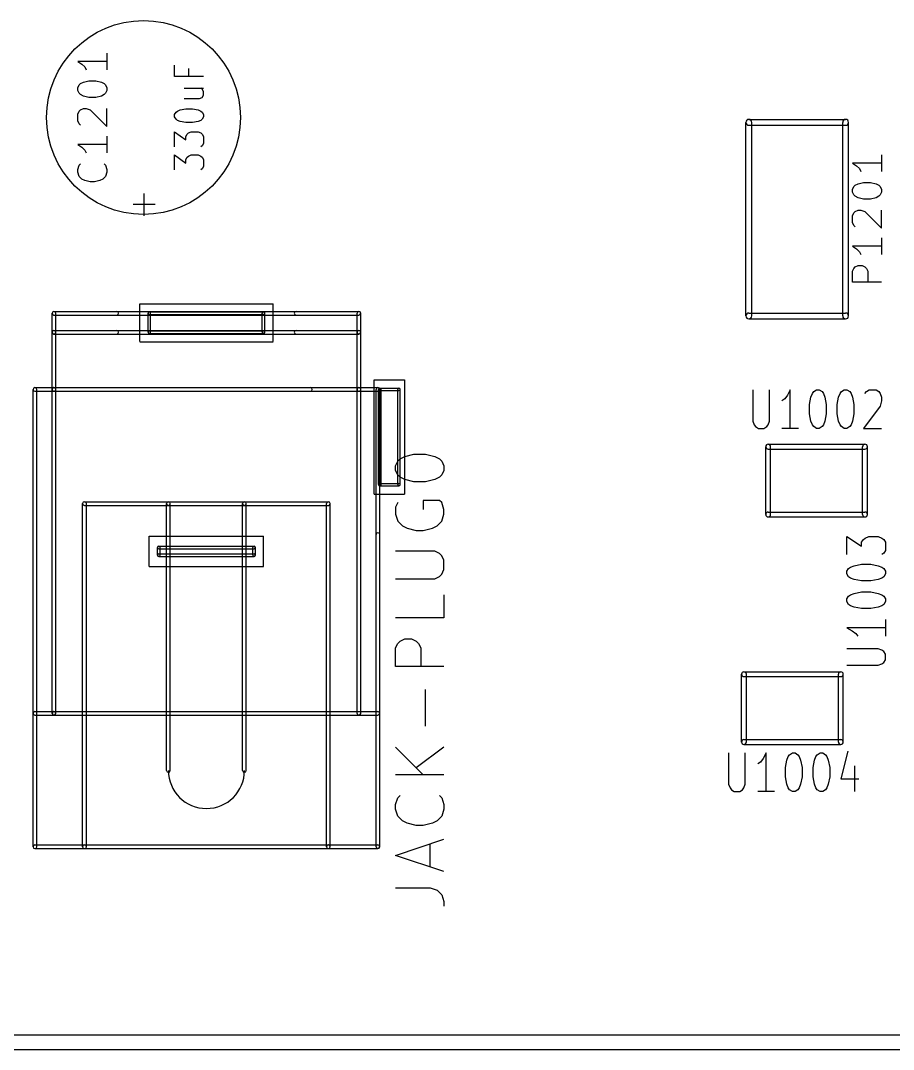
# Model space of a CAD drawing. Extents: x -29274 to 69862, y 23709 to 162744.
# Drawn here: x -219 to 8794, y 24345 to 34971 of the extents above; entities that cross this region are included whole.
import ezdxf

# ---------------------------------------------------------------- set-up
doc = ezdxf.new("R2010")
doc.units = 0
doc.layers.add('BLACK', color=1, linetype='CONTINUOUS')

msp = doc.modelspace()

# ---------------------------------------------------------------- linework, layer by layer
at = {"layer": 'BLACK'}
for p, q in [((672, 34549), (372, 34549)), ((372, 34549), (415, 34520)), ((672, 34635), (672, 34463)), ((415, 34520), (444, 34492)), ((444, 34492), (458, 34463)), ((1371, 34393), (1371, 34512)), ((1514, 34476), (1514, 34393)), ((401, 34320), (430, 34334)), ((430, 34334), (487, 34349)), ((487, 34349), (558, 34349)), ((558, 34349), (615, 34334)), ((615, 34334), (644, 34320)), ((1671, 34393), (1371, 34393)), ((372, 34277), (387, 34306)), ((372, 34249), (372, 34277)), ((387, 34220), (372, 34249)), ((387, 34306), (401, 34320)), ((401, 34206), (387, 34220)), ((644, 34320), (658, 34306)), ((658, 34220), (644, 34206)), ((658, 34306), (672, 34277)), ((672, 34249), (658, 34220)), ((672, 34277), (672, 34249)), ((1471, 34274), (1671, 34274)), ((1657, 34262), (1643, 34274)), ((1671, 34238), (1657, 34262)), ((1671, 34202), (1671, 34238)), ((430, 34191), (401, 34206)), ((487, 34177), (430, 34191)), ((558, 34177), (487, 34177)), ((615, 34191), (558, 34177)), ((644, 34206), (615, 34191)), ((1471, 34167), (1629, 34167)), ((1629, 34167), (1657, 34178)), ((1657, 34178), (1671, 34202)), ((372, 34005), (387, 34034)), ((372, 33934), (372, 34005)), ((387, 34034), (401, 34048)), ((401, 34048), (430, 34063)), ((430, 34063), (458, 34063)), ((458, 34063), (501, 34048)), ((501, 34048), (672, 33877)), ((672, 33877), (672, 34063)), ((1371, 34000), (1386, 34024)), ((1386, 34024), (1400, 34036)), ((1400, 34036), (1429, 34048)), ((1429, 34048), (1486, 34059)), ((1486, 34059), (1557, 34059)), ((1557, 34059), (1614, 34048)), ((1614, 34048), (1643, 34036)), ((1643, 34036), (1657, 34024)), ((1657, 34024), (1671, 34000)), ((387, 33905), (372, 33934)), ((401, 33891), (387, 33905)), ((1371, 33976), (1371, 34000)), ((1386, 33952), (1371, 33976)), ((1400, 33940), (1386, 33952)), ((1429, 33929), (1400, 33940)), ((1486, 33917), (1429, 33929)), ((1557, 33917), (1486, 33917)), ((1614, 33929), (1557, 33917)), ((1643, 33940), (1614, 33929)), ((1657, 33952), (1643, 33940)), ((1671, 33976), (1657, 33952)), ((1671, 34000), (1671, 33976)), ((7270, 31920), (7270, 33920)), ((7300, 33950), (8300, 33950)), ((7330, 31920), (7330, 33920)), ((8270, 31920), (8270, 33920)), ((8330, 31920), (8330, 33920)), ((1371, 33667), (1371, 33821)), ((1371, 33821), (1486, 33738)), ((1486, 33774), (1500, 33798)), ((1500, 33798), (1514, 33810)), ((1514, 33810), (1543, 33821)), ((1543, 33821), (1614, 33821)), ((1614, 33821), (1643, 33810)), ((1643, 33810), (1657, 33798)), ((1657, 33798), (1671, 33774)), ((7300, 33890), (8300, 33890)), ((672, 33691), (372, 33691)), ((372, 33691), (415, 33662)), ((672, 33777), (672, 33605)), ((1486, 33738), (1486, 33774)), ((1671, 33702), (1657, 33679)), ((1671, 33774), (1671, 33702)), ((415, 33662), (444, 33634)), ((444, 33634), (458, 33605)), ((1371, 33429), (1371, 33583)), ((1371, 33583), (1486, 33500)), ((1514, 33572), (1543, 33583)), ((1543, 33583), (1614, 33583)), ((1614, 33583), (1643, 33572)), ((1657, 33679), (1643, 33667)), ((8671, 33585), (8671, 33413)), ((372, 33434), (387, 33477)), ((387, 33477), (401, 33491)), ((644, 33491), (658, 33477)), ((658, 33477), (672, 33434)), ((1486, 33536), (1500, 33560)), ((1486, 33500), (1486, 33536)), ((1500, 33560), (1514, 33572)), ((1643, 33572), (1657, 33560)), ((1657, 33560), (1671, 33536)), ((1671, 33536), (1671, 33464)), ((8671, 33499), (8371, 33499)), ((8371, 33499), (8414, 33470)), ((372, 33405), (372, 33434)), ((387, 33362), (372, 33405)), ((672, 33405), (658, 33362)), ((672, 33434), (672, 33405)), ((1657, 33441), (1643, 33429)), ((1671, 33464), (1657, 33441)), ((8414, 33470), (8443, 33442)), ((8443, 33442), (8457, 33413)), ((415, 33334), (387, 33362)), ((444, 33319), (415, 33334)), ((501, 33305), (444, 33319)), ((544, 33305), (501, 33305)), ((601, 33319), (544, 33305)), ((630, 33334), (601, 33319)), ((658, 33362), (630, 33334)), ((8386, 33256), (8400, 33270)), ((8400, 33270), (8429, 33284)), ((8429, 33284), (8486, 33299)), ((8486, 33299), (8557, 33299)), ((8557, 33299), (8614, 33284)), ((8614, 33284), (8643, 33270)), ((8643, 33270), (8657, 33256)), ((1057, 32956), (1057, 33185)), ((8371, 33227), (8386, 33256)), ((8371, 33199), (8371, 33227)), ((8386, 33170), (8371, 33199)), ((8400, 33156), (8386, 33170)), ((8429, 33141), (8400, 33156)), ((8643, 33156), (8614, 33141)), ((8657, 33170), (8643, 33156)), ((8657, 33256), (8671, 33227)), ((8671, 33199), (8657, 33170)), ((8671, 33227), (8671, 33199)), ((1171, 33071), (943, 33071)), ((8486, 33127), (8429, 33141)), ((8557, 33127), (8486, 33127)), ((8614, 33141), (8557, 33127)), ((8371, 32955), (8386, 32984)), ((8371, 32884), (8371, 32955)), ((8386, 32984), (8400, 32998)), ((8400, 32998), (8429, 33013)), ((8429, 33013), (8457, 33013)), ((8457, 33013), (8500, 32998)), ((8500, 32998), (8671, 32827)), ((8671, 32827), (8671, 33013)), ((8386, 32855), (8371, 32884)), ((8400, 32841), (8386, 32855)), ((8671, 32641), (8371, 32641)), ((8371, 32641), (8414, 32612)), ((8671, 32727), (8671, 32555)), ((8414, 32612), (8443, 32584)), ((8443, 32584), (8457, 32555)), ((8371, 32384), (8386, 32412)), ((8386, 32412), (8400, 32427)), ((8400, 32427), (8429, 32441)), ((8429, 32441), (8471, 32441)), ((8471, 32441), (8500, 32427)), ((8500, 32427), (8514, 32412)), ((8514, 32412), (8529, 32384)), ((8371, 32269), (8371, 32384)), ((8529, 32384), (8529, 32269)), ((8671, 32269), (8371, 32269)), ((1012, 31655), (1012, 32047)), ((1012, 31655), (1012, 32047)), ((1012, 32047), (2388, 32047)), ((1012, 32047), (2388, 32047)), ((2388, 31655), (2388, 32047)), ((2388, 31655), (2388, 32047)), ((107, 31753), (107, 31949)), ((126, 31968), (3274, 31968)), ((126, 31968), (774, 31968)), ((126, 31930), (3274, 31930)), ((126, 31930), (774, 31930)), ((145, 31753), (145, 31949)), ((1097, 31753), (1097, 31949)), ((1110, 31962), (2290, 31962)), ((1110, 31936), (2290, 31936)), ((1123, 31753), (1123, 31949)), ((2277, 31753), (2277, 31949)), ((2303, 31753), (2303, 31949)), ((2625, 31968), (3273, 31968)), ((2625, 31930), (3273, 31930)), ((3255, 31753), (3255, 31949)), ((3255, 31753), (3255, 31949)), ((3293, 31753), (3293, 31949)), ((3293, 31753), (3293, 31949)), ((7300, 31950), (8300, 31950)), ((7300, 31890), (8300, 31890)), ((107, 31162), (107, 31752)), ((126, 31771), (3274, 31771)), ((126, 31771), (774, 31771)), ((126, 31733), (3274, 31733)), ((126, 31733), (774, 31733)), ((145, 31162), (145, 31752)), ((1110, 31765), (2290, 31765)), ((1110, 31739), (2290, 31739)), ((2625, 31771), (3273, 31771)), ((2625, 31733), (3273, 31733)), ((3255, 31162), (3255, 31752)), ((3293, 31162), (3293, 31752)), ((1012, 31654), (2388, 31654)), ((1012, 31654), (2388, 31654)), ((3432, 30080), (3432, 31260)), ((3432, 30080), (3432, 31260)), ((3432, 31260), (3746, 31260)), ((3432, 31260), (3746, 31260)), ((3747, 30080), (3747, 31260)), ((3747, 30080), (3747, 31260)), ((-90, 26438), (-90, 31162)), ((-71, 31181), (125, 31181)), ((-71, 31143), (125, 31143)), ((-52, 26438), (-52, 31162)), ((107, 27816), (107, 31162)), ((126, 31181), (3274, 31181)), ((126, 31181), (2774, 31181)), ((126, 31143), (3274, 31143)), ((126, 31143), (2774, 31143)), ((145, 27816), (145, 31162)), ((3255, 27816), (3255, 31162)), ((3274, 31181), (3470, 31181)), ((3274, 31143), (3470, 31143)), ((3293, 27816), (3293, 31162)), ((3452, 26438), (3452, 31162)), ((3478, 30178), (3478, 31162)), ((3490, 26438), (3490, 31162)), ((3491, 31175), (3687, 31175)), ((3491, 31149), (3687, 31149)), ((3504, 30178), (3504, 31162)), ((3675, 30178), (3675, 31162)), ((3701, 30178), (3701, 31162)), ((7342, 31158), (7342, 30834)), ((7514, 30834), (7514, 31158)), ((7728, 31158), (7699, 31101)), ((7728, 30758), (7728, 31158)), ((7957, 31120), (7971, 31139)), ((7971, 31139), (8000, 31158)), ((8000, 31158), (8028, 31158)), ((8028, 31158), (8057, 31139)), ((8057, 31139), (8071, 31120)), ((8243, 31120), (8257, 31139)), ((8257, 31139), (8286, 31158)), ((8286, 31158), (8314, 31158)), ((8314, 31158), (8343, 31139)), ((8343, 31139), (8357, 31120)), ((8500, 31120), (8514, 31139)), ((8514, 31139), (8543, 31158)), ((8543, 31158), (8614, 31158)), ((8614, 31158), (8643, 31139)), ((8643, 31139), (8657, 31120)), ((7671, 31063), (7642, 31044)), ((7699, 31101), (7671, 31063)), ((7928, 31006), (7942, 31082)), ((7942, 31082), (7957, 31120)), ((8071, 31120), (8085, 31082)), ((8085, 31082), (8100, 31006)), ((8214, 31006), (8228, 31082)), ((8228, 31082), (8243, 31120)), ((8357, 31120), (8371, 31082)), ((8371, 31082), (8386, 31006)), ((8657, 31120), (8672, 31082)), ((8672, 31044), (8657, 30987)), ((8672, 31082), (8672, 31044)), ((7928, 30910), (7928, 31006)), ((8100, 31006), (8100, 30910)), ((8214, 30910), (8214, 31006)), ((8386, 31006), (8386, 30910)), ((8657, 30987), (8486, 30758)), ((7342, 30834), (7357, 30796)), ((7500, 30796), (7514, 30834)), ((7942, 30834), (7928, 30910)), ((7957, 30796), (7942, 30834)), ((8085, 30834), (8071, 30796)), ((8100, 30910), (8085, 30834)), ((8228, 30834), (8214, 30910)), ((8243, 30796), (8228, 30834)), ((8371, 30834), (8357, 30796)), ((8386, 30910), (8371, 30834)), ((7357, 30796), (7371, 30777)), ((7371, 30777), (7400, 30758)), ((7400, 30758), (7457, 30758)), ((7457, 30758), (7485, 30777)), ((7485, 30777), (7500, 30796)), ((7814, 30758), (7642, 30758)), ((7971, 30777), (7957, 30796)), ((8000, 30758), (7971, 30777)), ((8028, 30758), (8000, 30758)), ((8057, 30777), (8028, 30758)), ((8071, 30796), (8057, 30777)), ((8257, 30777), (8243, 30796)), ((8286, 30758), (8257, 30777)), ((8314, 30758), (8286, 30758)), ((8343, 30777), (8314, 30758)), ((8357, 30796), (8343, 30777)), ((8486, 30758), (8672, 30758)), ((7475, 29870), (7475, 30570)), ((7500, 30595), (8500, 30595)), ((7500, 30545), (8500, 30545)), ((7525, 29870), (7525, 30570)), ((8475, 29870), (8475, 30570)), ((8525, 29870), (8525, 30570)), ((3652, 30373), (3676, 30421)), ((3676, 30421), (3700, 30444)), ((3700, 30444), (3748, 30468)), ((3748, 30468), (3843, 30492)), ((3843, 30492), (3962, 30492)), ((3962, 30492), (4057, 30468)), ((4057, 30468), (4105, 30444)), ((4105, 30444), (4129, 30421)), ((4129, 30421), (4152, 30373)), ((3652, 30325), (3652, 30373)), ((3676, 30278), (3652, 30325)), ((4152, 30325), (4129, 30278)), ((4152, 30373), (4152, 30325)), ((3491, 30191), (3687, 30191)), ((3700, 30254), (3676, 30278)), ((3748, 30230), (3700, 30254)), ((3843, 30206), (3748, 30230)), ((3962, 30206), (3843, 30206)), ((4057, 30230), (3962, 30206)), ((4105, 30254), (4057, 30230)), ((4129, 30278), (4105, 30254)), ((3432, 30080), (3746, 30080)), ((3432, 30080), (3746, 30080)), ((3491, 30165), (3687, 30165)), ((422, 26438), (422, 29982)), ((441, 30001), (1307, 30001)), ((460, 26438), (460, 29982)), ((1288, 27226), (1288, 29982)), ((1307, 30001), (2093, 30001)), ((1326, 27226), (1326, 29982)), ((2074, 27226), (2074, 29982)), ((2093, 30001), (2959, 30001)), ((2112, 27226), (2112, 29982)), ((2940, 26438), (2940, 29982)), ((2978, 26438), (2978, 29982)), ((3676, 29992), (3652, 29944)), ((4105, 30016), (3938, 30016)), ((3938, 30016), (3938, 29921)), ((4129, 29992), (4105, 30016)), ((4152, 29921), (4129, 29992)), ((441, 29963), (1307, 29963)), ((1307, 29963), (2093, 29963)), ((2093, 29963), (2959, 29963)), ((3652, 29944), (3652, 29873)), ((3652, 29873), (3676, 29801)), ((4129, 29801), (4152, 29873)), ((4152, 29873), (4152, 29921)), ((7500, 29895), (8500, 29895)), ((3676, 29801), (3724, 29754)), ((3724, 29754), (3771, 29730)), ((4033, 29730), (4081, 29754)), ((4081, 29754), (4129, 29801)), ((7500, 29845), (8500, 29845)), ((1110, 29333), (1110, 29647)), ((1110, 29333), (1110, 29647)), ((1110, 29647), (2290, 29647)), ((1110, 29647), (2290, 29647)), ((2290, 29333), (2290, 29647)), ((2290, 29333), (2290, 29647)), ((3452, 26439), (3452, 29663)), ((3490, 26439), (3490, 29663)), ((3771, 29730), (3867, 29706)), ((3867, 29706), (3938, 29706)), ((3938, 29706), (4033, 29730)), ((1208, 29542), (2192, 29542)), ((8312, 29456), (8312, 29642)), ((8312, 29642), (8464, 29542)), ((8464, 29584), (8483, 29613)), ((8464, 29542), (8464, 29584)), ((8483, 29613), (8502, 29627)), ((8502, 29627), (8540, 29642)), ((8540, 29642), (8636, 29642)), ((8636, 29642), (8674, 29627)), ((8674, 29627), (8693, 29613)), ((8693, 29613), (8712, 29584)), ((8712, 29584), (8712, 29499)), ((1195, 29451), (1195, 29529)), ((1208, 29516), (2192, 29516)), ((1208, 29463), (2192, 29463)), ((1208, 29437), (2192, 29437)), ((1221, 29451), (1221, 29529)), ((2179, 29451), (2179, 29529)), ((2205, 29451), (2205, 29529)), ((4057, 29492), (3652, 29492)), ((4105, 29468), (4057, 29492)), ((4129, 29444), (4105, 29468)), ((4152, 29397), (4129, 29444)), ((8693, 29470), (8674, 29456)), ((8712, 29499), (8693, 29470)), ((1110, 29332), (2290, 29332)), ((1110, 29332), (2290, 29332)), ((4152, 29301), (4152, 29397)), ((8350, 29327), (8388, 29341)), ((8388, 29341), (8464, 29356)), ((8464, 29356), (8560, 29356)), ((8560, 29356), (8636, 29341)), ((8636, 29341), (8674, 29327)), ((4057, 29206), (4105, 29230)), ((4105, 29230), (4129, 29254)), ((4129, 29254), (4152, 29301)), ((8312, 29284), (8331, 29313)), ((8312, 29256), (8312, 29284)), ((8331, 29227), (8312, 29256)), ((8331, 29313), (8350, 29327)), ((8350, 29213), (8331, 29227)), ((8674, 29327), (8693, 29313)), ((8693, 29227), (8674, 29213)), ((8693, 29313), (8712, 29284)), ((8712, 29256), (8693, 29227)), ((8712, 29284), (8712, 29256)), ((3652, 29206), (4057, 29206)), ((8388, 29198), (8350, 29213)), ((8464, 29184), (8388, 29198)), ((8560, 29184), (8464, 29184)), ((8636, 29198), (8560, 29184)), ((8674, 29213), (8636, 29198)), ((4152, 29039), (4152, 28801)), ((8312, 28998), (8331, 29027)), ((8331, 29027), (8350, 29041)), ((8350, 29041), (8388, 29055)), ((8388, 29055), (8464, 29070)), ((8464, 29070), (8560, 29070)), ((8560, 29070), (8636, 29055)), ((8636, 29055), (8674, 29041)), ((8674, 29041), (8693, 29027)), ((8693, 29027), (8712, 28998)), ((8312, 28970), (8312, 28998)), ((8331, 28941), (8312, 28970)), ((8350, 28927), (8331, 28941)), ((8388, 28912), (8350, 28927)), ((8464, 28898), (8388, 28912)), ((8636, 28912), (8560, 28898)), ((8674, 28927), (8636, 28912)), ((8693, 28941), (8674, 28927)), ((8712, 28970), (8693, 28941)), ((8712, 28998), (8712, 28970)), ((4152, 28801), (3652, 28801)), ((8560, 28898), (8464, 28898)), ((8712, 28698), (8312, 28698)), ((8312, 28698), (8369, 28669)), ((8712, 28784), (8712, 28612)), ((3700, 28563), (3748, 28587)), ((3748, 28587), (3819, 28587)), ((3819, 28587), (3867, 28563)), ((8369, 28669), (8407, 28641)), ((8407, 28641), (8426, 28612)), ((3652, 28492), (3676, 28539)), ((3652, 28301), (3652, 28492)), ((3676, 28539), (3700, 28563)), ((3867, 28563), (3890, 28539)), ((3890, 28539), (3914, 28492)), ((3914, 28492), (3914, 28301)), ((8636, 28484), (8312, 28484)), ((8674, 28470), (8636, 28484)), ((8693, 28455), (8674, 28470)), ((8712, 28427), (8693, 28455)), ((8712, 28370), (8712, 28427)), ((4152, 28301), (3652, 28301)), ((8312, 28312), (8636, 28312)), ((8636, 28312), (8674, 28327)), ((8674, 28327), (8693, 28341)), ((8693, 28341), (8712, 28370)), ((7225, 27520), (7225, 28220)), ((7250, 28245), (8250, 28245)), ((7250, 28195), (8250, 28195)), ((7275, 27520), (7275, 28220)), ((8225, 27520), (8225, 28220)), ((8275, 27520), (8275, 28220)), ((3962, 27682), (3962, 28063)), ((-71, 27835), (125, 27835)), ((-71, 27797), (125, 27797)), ((126, 27835), (3470, 27835)), ((126, 27797), (3470, 27797)), ((7250, 27545), (8250, 27545)), ((3652, 27468), (3938, 27182)), ((4152, 27468), (3867, 27253)), ((7250, 27495), (8250, 27495)), ((8322, 27427), (8250, 27141)), ((7092, 27408), (7092, 27084)), ((7264, 27084), (7264, 27408)), ((7421, 27313), (7392, 27294)), ((7449, 27351), (7421, 27313)), ((7478, 27408), (7449, 27351)), ((7478, 27008), (7478, 27408)), ((7678, 27256), (7692, 27332)), ((7692, 27332), (7707, 27370)), ((7707, 27370), (7721, 27389)), ((7721, 27389), (7750, 27408)), ((7750, 27408), (7778, 27408)), ((7778, 27408), (7807, 27389)), ((7807, 27389), (7821, 27370)), ((7821, 27370), (7835, 27332)), ((7835, 27332), (7850, 27256)), ((7964, 27256), (7978, 27332)), ((7978, 27332), (7993, 27370)), ((7993, 27370), (8007, 27389)), ((8007, 27389), (8036, 27408)), ((8036, 27408), (8064, 27408)), ((8064, 27408), (8093, 27389)), ((8093, 27389), (8107, 27370)), ((8107, 27370), (8121, 27332)), ((8121, 27332), (8136, 27256)), ((7678, 27160), (7678, 27256)), ((7850, 27256), (7850, 27160)), ((7964, 27160), (7964, 27256)), ((8136, 27256), (8136, 27160)), ((8393, 27275), (8393, 27008)), ((4152, 27182), (3652, 27182)), ((7692, 27084), (7678, 27160)), ((7850, 27160), (7835, 27084)), ((7978, 27084), (7964, 27160)), ((8136, 27160), (8121, 27084)), ((8250, 27141), (8436, 27141)), ((7092, 27084), (7107, 27046)), ((7107, 27046), (7121, 27027)), ((7121, 27027), (7150, 27008)), ((7150, 27008), (7207, 27008)), ((7207, 27008), (7235, 27027)), ((7235, 27027), (7250, 27046)), ((7250, 27046), (7264, 27084)), ((7564, 27008), (7392, 27008)), ((7707, 27046), (7692, 27084)), ((7721, 27027), (7707, 27046)), ((7750, 27008), (7721, 27027)), ((7778, 27008), (7750, 27008)), ((7807, 27027), (7778, 27008)), ((7821, 27046), (7807, 27027)), ((7835, 27084), (7821, 27046)), ((7993, 27046), (7978, 27084)), ((8007, 27027), (7993, 27046)), ((8036, 27008), (8007, 27027)), ((8064, 27008), (8036, 27008)), ((8093, 27027), (8064, 27008)), ((8107, 27046), (8093, 27027)), ((8121, 27084), (8107, 27046)), ((3652, 26873), (3676, 26944)), ((3676, 26944), (3700, 26968)), ((4105, 26968), (4129, 26944)), ((4129, 26944), (4152, 26873)), ((3652, 26825), (3652, 26873)), ((3676, 26753), (3652, 26825)), ((4152, 26825), (4129, 26753)), ((4152, 26873), (4152, 26825)), ((3724, 26706), (3676, 26753)), ((3771, 26682), (3724, 26706)), ((3867, 26658), (3771, 26682)), ((4033, 26682), (3938, 26658)), ((4081, 26706), (4033, 26682)), ((4129, 26753), (4081, 26706)), ((3938, 26658), (3867, 26658)), ((3652, 26348), (4152, 26515)), ((4010, 26229), (4010, 26467)), ((-71, 26457), (441, 26457)), ((-71, 26419), (441, 26419)), ((441, 26457), (2959, 26457)), ((441, 26419), (2959, 26419)), ((2959, 26457), (3471, 26457)), ((2959, 26419), (3471, 26419)), ((4152, 26182), (3652, 26348)), ((3652, 26015), (4010, 26015)), ((4010, 26015), (4081, 25991)), ((4081, 25991), (4129, 25943)), ((4129, 25943), (4152, 25872)), ((4152, 25872), (4152, 25824)), ((-8450, 24495), (61700, 24495)), ((-8450, 24345), (61700, 24345))]:
    msp.add_line(p, q, dxfattribs=at)
msp.add_circle((1050, 33970), 1001, dxfattribs=at)
for centre, radius, start, end in [((7300, 33920), 30, 90, 270), ((7300, 33920), 30, 360, 540), ((8300, 33920), 30, 360, 540), ((8300, 33920), 30, 270, 450), ((126, 31949), 19, 360, 540), ((126, 31949), 19, 90, 270), ((126, 31949), 19, 90, 270), ((774, 31949), 19, 270, 450), ((1110, 31949), 13, 90, 270), ((1110, 31949), 13, 360, 540), ((2290, 31949), 13, 360, 540), ((2290, 31949), 13, 270, 450), ((2625, 31949), 19, 90, 270), ((3274, 31949), 19, 360, 540), ((3274, 31949), 19, 360, 540), ((3273, 31949), 19, 270, 450), ((3274, 31949), 19, 270, 450), ((7300, 31920), 30, 90, 270), ((7300, 31920), 30, 180, 360), ((8300, 31920), 30, 180, 360), ((8300, 31920), 30, 270, 450), ((126, 31752), 19, 360, 540), ((126, 31752), 19, 90, 270), ((126, 31752), 19, 90, 270), ((126, 31753), 19, 180, 360), ((774, 31752), 19, 270, 450), ((1110, 31752), 13, 90, 270), ((1110, 31753), 13, 180, 360), ((2290, 31753), 13, 180, 360), ((2290, 31752), 13, 270, 450), ((2625, 31752), 19, 90, 270), ((3274, 31752), 19, 360, 540), ((3274, 31753), 19, 180, 360), ((3274, 31753), 19, 180, 360), ((3273, 31752), 19, 270, 450), ((3274, 31752), 19, 270, 450), ((-71, 31162), 19, 90, 270), ((-71, 31162), 19, 360, 540), ((126, 31162), 19, 360, 540), ((126, 31162), 19, 90, 270), ((126, 31162), 19, 90, 270), ((126, 31162), 19, 180, 360), ((125, 31162), 19, 270, 450), ((2774, 31162), 19, 270, 450), ((3274, 31162), 19, 360, 540), ((3274, 31162), 19, 90, 270), ((3274, 31162), 19, 180, 360), ((3274, 31162), 19, 270, 450), ((3471, 31162), 19, 360, 540), ((3470, 31162), 19, 270, 450), ((3491, 31162), 13, 90, 270), ((3491, 31162), 13, 360, 540), ((3688, 31162), 13, 360, 540), ((3687, 31162), 13, 270, 450), ((7500, 30570), 25, 90, 270), ((7500, 30570), 25, 360, 540), ((8500, 30570), 25, 360, 540), ((8500, 30570), 25, 270, 450), ((3491, 30178), 13, 90, 270), ((3491, 30178), 13, 180, 360), ((3688, 30178), 13, 180, 360), ((3687, 30178), 13, 270, 450), ((441, 29982), 19, 360, 540), ((441, 29982), 19, 90, 270), ((1307, 29982), 19, 90, 270), ((1307, 29982), 19, 360, 540), ((1307, 29982), 19, 270, 450), ((2093, 29982), 19, 90, 270), ((2093, 29982), 19, 360, 540), ((2093, 29982), 19, 270, 450), ((2959, 29982), 19, 360, 540), ((2959, 29982), 19, 270, 450), ((7500, 29870), 25, 90, 270), ((7500, 29870), 25, 180, 360), ((8500, 29870), 25, 180, 360), ((8500, 29870), 25, 270, 450), ((3471, 29663), 19, 360, 540), ((1208, 29529), 13, 90, 270), ((1208, 29529), 13, 360, 540), ((2192, 29529), 13, 360, 540), ((2192, 29529), 13, 270, 450), ((1208, 29450), 13, 90, 270), ((1208, 29451), 13, 180, 360), ((2192, 29451), 13, 180, 360), ((2192, 29450), 13, 270, 450), ((7250, 28220), 25, 90, 270), ((7250, 28220), 25, 360, 540), ((8250, 28220), 25, 360, 540), ((8250, 28220), 25, 270, 450), ((-71, 27816), 19, 90, 270), ((126, 27816), 19, 90, 270), ((126, 27816), 19, 180, 360), ((125, 27816), 19, 270, 450), ((3274, 27816), 19, 180, 360), ((3470, 27816), 19, 270, 450), ((7250, 27520), 25, 90, 270), ((8250, 27520), 25, 270, 450), ((7250, 27520), 25, 180, 360), ((8250, 27520), 25, 180, 360), ((1307, 27226), 19, 180, 360), ((1700, 27226), 393, -180, 0), ((2093, 27226), 19, 180, 360), ((-71, 26438), 19, 90, 270), ((-71, 26438), 19, 180, 360), ((441, 26438), 19, 90, 270), ((441, 26438), 19, 180, 360), ((441, 26438), 19, 270, 450), ((2959, 26438), 19, 90, 270), ((2959, 26438), 19, 180, 360), ((2959, 26438), 19, 270, 450), ((3471, 26439), 19, 180, 360), ((3471, 26438), 19, 180, 360), ((3471, 26438), 19, 270, 450)]:
    msp.add_arc(centre, radius, start, end, dxfattribs=at)

doc.saveas('drawing.dxf')
